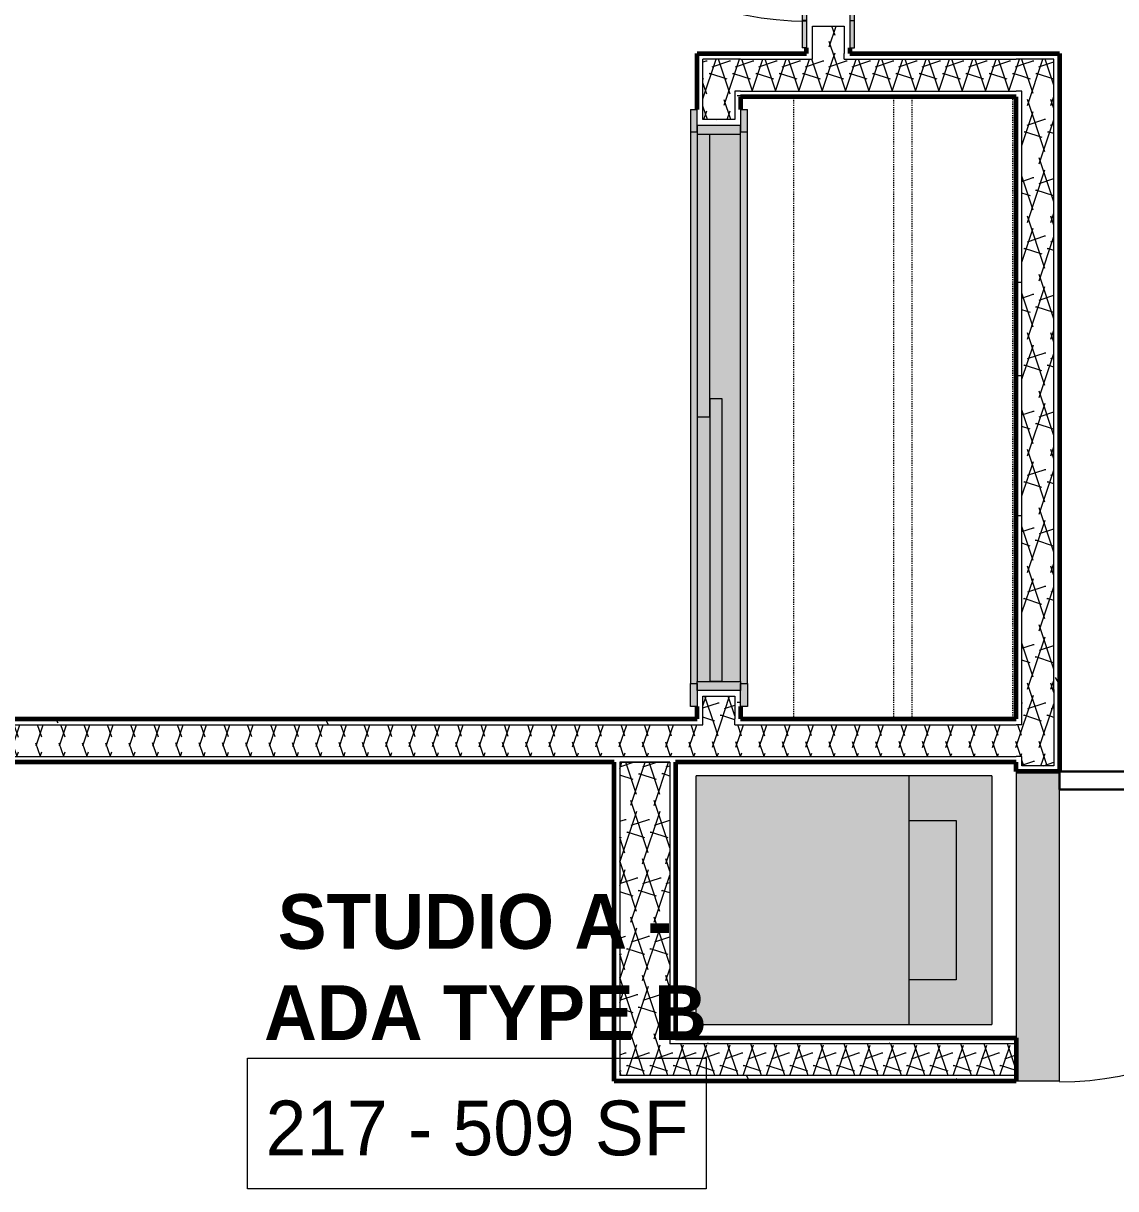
# Model space of a CAD drawing. Header units: inches. Extents: x -4110 to -1807, y 11006 to 12281.
# Drawn here: x -3360.2 to -3240.4, y 11400.1 to 11527.9 of the extents above; entities that cross this region are included whole.
import ezdxf

# ---------------------------------------------------------------- set-up
doc = ezdxf.new("R2010")
doc.units = ezdxf.units.IN
doc.header["$MEASUREMENT"] = 0
doc.linetypes.add('Dash', pattern=[0.25, 0.125, -0.125])
for name, color, linetype, lineweight in [('0-1', 7, 'Continuous', 5), ('0-2', 90, 'Continuous', 18), ('A-AREA-IDEN', 2, 'Continuous', 9), ('A-DOOR', 31, 'Continuous', 18), ('A-DOOR-1', 7, 'Continuous', 9), ('A-DOOR-2', 250, 'Continuous', 30), ('A-DOOR-FRAM-1', 31, 'Continuous', 18), ('A-DOOR-FRAM-2', 7, 'Continuous', 9), ('A-WALL-1', 8, 'Continuous', 5), ('A-WALL-3', 50, 'Continuous', 60), ('A-WALL-4', 90, 'Continuous', 18), ('A-WALL-PATT-1', 7, 'Continuous', 9), ('A-WALL-PATT-2', 253, 'Continuous', 9), ('P-SANR-FIXT-1', 55, 'Continuous', 9), ('P-SANR-FIXT-2', 7, 'Continuous', 9), ('Q-CASE-HDLN-1', 7, 'Dash', 9)]:
    doc.layers.add(name, color=color, linetype=linetype, lineweight=lineweight)
doc.styles.add('Century Gothic', font='ufonts.com_century-gothic.ttf', dxfattribs={"height": 6})
doc.styles.add('Century Gothic_B', font='GOTHICB.TTF', dxfattribs={"height": 6})
pattern_1 = [(161.57, (0.32, 0.32), (-2.560496185, -0.000537386), [0, -18.214, 2.022, 0]), (18.43, (-0.32, 0.32), (-2.560496185, 0.000537386), [0, -18.214, 2.022, 0]), (108.43, (0.32, 0.32), (1.27922091, -6.400876726), [6.07, -14.166]), (71.57, (-0.32, 0.32), (1.27922091, 6.400876726), [6.07, -14.166])]
pattern_2 = [(0, (0, 0), (20.48, 5.12), [0.845, -14.515, 0.845, -14.515, -81.92]), (0, (0, 0), (20.48, 5.12), [-30.72, 0.845, -29.875, 0.845, -14.515, -35.84]), (0, (0, 0), (20.48, 5.12), [-76.8, 0.845, -9.395, 0.845, -24.755]), (120, (7.68, 2.56), (-14.67405, 15.1762003), [0.845, -14.515, 0.845, -14.515, -81.92]), (120, (7.68, 2.56), (-14.67405, 15.1762003), [-30.72, 0.845, -29.875, 0.845, -14.515, -35.84]), (120, (7.68, 2.56), (-14.67405, 15.1762003), [-76.8, 0.845, -9.395, 0.845, -24.755]), (240, (10.24, 12.8), (-5.80595, -20.2962003), [0.845, -14.515, 0.845, -14.515, -81.92]), (240, (10.24, 12.8), (-5.80595, -20.2962003), [-30.72, 0.845, -29.875, 0.845, -14.515, -35.84]), (240, (10.24, 12.8), (-5.80595, -20.2962003), [-76.8, 0.845, -9.395, 0.845, -24.755])]

# ---------------------------------------------------------------- blocks, each defined once
blk = doc.blocks.new('SLIDING - FLUSH - SLIDING - FLUSH - 5-0 x 6-8-3203586-ENLARGED RCP - 2ND FLOOR PLAN - EAST')
at = {"layer": 'A-DOOR'}
for points in [[(-32.75, 2.5), (-30.25, 2.5), (-30.25, 3.25), (-32.75, 3.25)], [(-30.25, 2.5), (30.25, 2.5), (30.25, 3.25), (-30.25, 3.25)], [(30.25, 2.5), (32.75, 2.5), (32.75, 3.25), (30.25, 3.25)], [(-1, -0.88), (30, -0.88), (30, 0.5), (-1, 0.5)], [(-30, -2.25), (1, -2.25), (1, -0.88), (-30, -0.88)], [(-32.75, -3), (-30.25, -3), (-30.25, -2.25), (-32.75, -2.25)], [(-30.25, -2.25), (-30.25, -3), (30.25, -3), (30.25, -2.25), (-30, -2.25)], [(30.25, -3), (32.75, -3), (32.75, -2.25), (30.25, -2.25)]]:
    blk.add_hatch(color=256, dxfattribs=at).paths.add_polyline_path(points, flags=0)
at = {"layer": 'A-DOOR-FRAM-1'}
for points in [[(-31, -2.25), (-30, -2.25), (-30, 2.5), (-31, 2.5), (-31, -0.88)], [(30, -0.88), (30, -2.25), (31, -2.25), (31, 2.5), (30, 2.5), (30, 0.5)]]:
    blk.add_hatch(color=256, dxfattribs=at).paths.add_polyline_path(points, flags=0)
h = blk.add_hatch(color=256, dxfattribs=at)
h.paths.add_polyline_path([(-30, -0.88), (-1, -0.88), (-1, 0.5), (30, 0.5), (30, 2.5), (-30, 2.5)], flags=0)
h.paths.add_polyline_path([(1, -0.88), (1, -2.25), (30, -2.25), (30, -0.88), (22.76, -0.88)], flags=0)
at = {"layer": 'A-DOOR-1'}
for p, q in [((-32.75, 2.5), (-32.75, 3.25)), ((-30.25, 3.25), (-32.75, 3.25)), ((30.25, 3.25), (-30.25, 3.25)), ((-30.25, 3.25), (-30.25, 2.5)), ((30.25, 2.5), (30.25, 3.25)), ((30.25, 3.25), (32.75, 3.25)), ((32.75, 3.25), (32.75, 2.5)), ((-32.75, 2.5), (-30.25, 2.5)), ((32.75, 2.5), (30.25, 2.5)), ((30, 0.5), (-1, 0.5)), ((-1, 0.5), (-1, -0.88)), ((30, 0.5), (30, -0.88)), ((1, -0.88), (-30, -0.88)), ((-30, -0.88), (-30, -2.25)), ((-1, -0.88), (30, -0.88)), ((1, -0.88), (1, -2.25)), ((-32.75, -3), (-32.75, -2.25)), ((-30.25, -2.25), (-32.75, -2.25)), ((-30.25, -2.25), (-30.25, -3)), ((-30, -2.25), (1, -2.25)), ((30.25, -2.25), (32.75, -2.25)), ((30.25, -3), (30.25, -2.25)), ((32.75, -2.25), (32.75, -3)), ((-32.75, -3), (-30.25, -3)), ((-30.25, -3), (30.25, -3)), ((32.75, -3), (30.25, -3))]:
    blk.add_line(p, q, dxfattribs=at)
at = {"layer": 'A-DOOR-FRAM-2'}
for p, q in [((-31, -2.25), (-31, 2.5)), ((-30, 2.5), (-31, 2.5)), ((30, 2.5), (-30, 2.5)), ((-30, 2.5), (-30, -2.25)), ((30, -2.25), (30, 2.5)), ((30, 2.5), (31, 2.5)), ((31, 2.5), (31, -2.25)), ((-31, -2.25), (-30, -2.25)), ((1, -2.25), (30, -2.25)), ((31, -2.25), (30, -2.25))]:
    blk.add_line(p, q, dxfattribs=at)
blk = doc.blocks.new('SWING - SINGLE - FLUSH - SWING - FLUSH - 2-10 x 6-8 - PRIVACY-3983842-ENLARGED RCP - 2ND FLOOR PLAN - EAST')
at = {"layer": 'A-DOOR-FRAM-1'}
for points in [[(-17, 2.87), (-20, 2.87), (-20, 2.37), (-17, 2.37)], [(16.71, 2.87), (-17, 2.87), (-17, 2.37), (17, 2.37), (17, 2.87)], [(17, 2.87), (17, 2.37), (20, 2.37), (20, 2.87), (19.36, 2.87)], [(-20, -2.38), (-20, -2.88), (-17, -2.88), (-17, -2.38), (-17.62, -2.38)], [(-17, -2.38), (-17, -2.88), (17, -2.88), (17, -2.38), (-12.34, -2.38)], [(17, -2.38), (17, -2.88), (20, -2.88), (20, -2.38)]]:
    blk.add_hatch(color=256, dxfattribs=at).paths.add_polyline_path(points, flags=0)
at = {"layer": 'A-DOOR-1'}
blk.add_arc((17, 2.37), 34.07, 93.3657, 180, dxfattribs=at)
at = {"layer": 'A-DOOR-2'}
for p, q in [((15, 2.37), (15, 36.38)), ((17, 36.38), (15, 36.38)), ((17, 2.37), (17, 36.38)), ((17, 2.37), (15, 2.37))]:
    blk.add_line(p, q, dxfattribs=at)
at = {"layer": 'A-DOOR-FRAM-2'}
for p, q in [((-17, 2.87), (-20, 2.87)), ((-20, 2.37), (-20, 2.87)), ((17, 2.87), (-17, 2.87)), ((-17, 2.37), (-17, 2.87)), ((20, 2.87), (17, 2.87)), ((17, 2.37), (17, 2.87)), ((20, 2.37), (20, 2.87)), ((-20, 2.37), (-17, 2.37)), ((-17, 2.37), (17, 2.37)), ((17, 2.37), (20, 2.37)), ((-17, -2.38), (-20, -2.38)), ((-20, -2.38), (-20, -2.88)), ((17, -2.38), (-17, -2.38)), ((-17, -2.38), (-17, -2.88)), ((20, -2.38), (17, -2.38)), ((17, -2.38), (17, -2.88)), ((20, -2.38), (20, -2.88)), ((-20, -2.88), (-17, -2.88)), ((-17, -2.88), (17, -2.88)), ((17, -2.88), (20, -2.88))]:
    blk.add_line(p, q, dxfattribs=at)
blk = doc.blocks.new('OD_CW_Closet - OD_CW_Closet-3786599-ENLARGED RCP - 2ND FLOOR PLAN - EAST')
at = {"layer": 'Q-CASE-HDLN-1'}
for p, q in [((0.74, 0), (68.99, 0)), ((0.74, -11), (68.99, -11)), ((0.74, -13), (68.99, -13)), ((68.99, -24), (0.74, -24))]:
    blk.add_line(p, q, dxfattribs=at)
blk = doc.blocks.new('SWING - SINGLE - FLUSH - SWING - OFFSET PIVOT - 34_ x 80_ - DRYWALL FRAME-3983854-ENLARGED RCP - 2ND FLOOR PLAN - EAST')
at = {"layer": 'A-DOOR-1'}
blk.add_arc((17, -2.37), 34.07, 180, 266.6343, dxfattribs=at)
at = {"layer": 'A-DOOR-2'}
for p, q in [((15, -2.37), (15, -36.38)), ((17, -2.37), (15, -2.37)), ((17, -2.37), (17, -36.38)), ((17, -36.38), (15, -36.38))]:
    blk.add_line(p, q, dxfattribs=at)
blk = doc.blocks.new('Stacked Washer and Dryer - 26_x25_ - Private-1352637-ENLARGED RCP - 2ND FLOOR PLAN - EAST')
at = {"layer": 'P-SANR-FIXT-1'}
blk.add_hatch(color=256, dxfattribs=at).paths.add_polyline_path([(32.44, -13.63), (32.44, 13.62), (0, 13.62), (0, -13.63), (12.4, -13.63)], flags=0)
at = {"layer": 'P-SANR-FIXT-2'}
for p, q in [((32.44, 13.62), (0, 13.62)), ((0, -13.63), (0, 13.62)), ((23.34, 13.62), (23.34, -13.63)), ((32.44, 13.62), (32.44, -13.63)), ((23.34, 8.75), (28.53, 8.75)), ((28.53, 8.75), (28.53, -8.75)), ((28.53, -8.75), (23.34, -8.75)), ((0, -13.63), (32.44, -13.63))]:
    blk.add_line(p, q, dxfattribs=at)
blk = doc.blocks.new('CTR - 1st Phase - Unit Layouts_rvt-1-ENLARGED RCP - 2ND FLOOR PLAN - EAST')
at = {"layer": 'A-WALL-1'}
blk.add_hatch(color=256, dxfattribs=at).paths.add_polyline_path([(-3246.55, 11411.87), (-3246.55, 11445.87), (-3251.3, 11445.87), (-3251.3, 11411.87)], flags=0)
at = {"layer": 'A-WALL-PATT-1'}
h = blk.add_hatch(dxfattribs=at)
h.set_pattern_fill('FP_1', color=256, style=0, pattern_type=2)
h.set_pattern_definition(pattern_2)
h.paths.add_polyline_path([(-3269.55, 11524.62), (-3269.55, 11528.24), (-3271.92, 11528.24), (-3271.92, 11527.62), (-3270.17, 11527.62), (-3270.17, 11524.62)], flags=0)
h.paths.add_polyline_path([(-3271.92, 11562.24), (-3269.55, 11562.24), (-3269.55, 11574.24), (-3271.92, 11574.24), (-3271.92, 11573.62), (-3270.17, 11573.62), (-3270.17, 11562.87), (-3271.92, 11562.87), (-3271.92, 11562.37)], flags=0)
h.paths.add_polyline_path([(-3269.55, 11608.24), (-3269.55, 11623.24), (-3270.17, 11623.24), (-3270.17, 11608.87), (-3271.92, 11608.87), (-3271.92, 11608.24), (-3270.17, 11608.24)], flags=0)
h = blk.add_hatch(dxfattribs=at)
h.set_pattern_fill('FP_1', color=256, style=0, pattern_type=2)
h.set_pattern_definition(pattern_2)
h.paths.add_polyline_path([(-3246.55, 11454.86), (-3246.55, 11524.62), (-3247.17, 11524.62), (-3247.17, 11454.86)], flags=0)
h = blk.add_hatch(dxfattribs=at)
h.set_pattern_fill('FP_1', color=256, style=0, pattern_type=2)
h.set_pattern_definition(pattern_2)
h.paths.add_polyline_path([(-3281.55, 11451.62), (-3281.55, 11454.74), (-3283.92, 11454.74), (-3283.92, 11454.12), (-3282.17, 11454.12), (-3282.17, 11451.62)], flags=0)
h.paths.add_polyline_path([(-3281.55, 11516.74), (-3281.55, 11520.49), (-3282.17, 11520.49), (-3282.17, 11517.37), (-3283.92, 11517.37), (-3283.92, 11516.74), (-3282.17, 11516.74)], flags=0)
h = blk.add_hatch(dxfattribs=at)
h.set_pattern_fill('FP_1', color=256, style=0, pattern_type=2)
h.set_pattern_definition(pattern_2)
h.paths.add_polyline_path([(-3251.3, 11519.87), (-3251.3, 11520.49), (-3281.55, 11520.49), (-3281.55, 11519.87), (-3252.49, 11519.87)], flags=0)
h = blk.add_hatch(dxfattribs=at)
h.set_pattern_fill('FP_1', color=256, style=0, pattern_type=2)
h.set_pattern_definition(pattern_2)
h.paths.add_polyline_path([(-3251.3, 11454.86), (-3250.67, 11454.86), (-3250.67, 11520.49), (-3251.3, 11520.49), (-3251.3, 11486.68)], flags=0)
h = blk.add_hatch(dxfattribs=at)
h.set_pattern_fill('FP_1', color=256, style=0, pattern_type=2)
h.set_pattern_definition(pattern_2)
h.paths.add_polyline_path([(-3248.68, 11445.87), (-3246.55, 11445.87), (-3246.55, 11454.86), (-3247.17, 11454.86), (-3247.17, 11446.49), (-3248.92, 11446.49), (-3248.92, 11445.87)], flags=0)
h = blk.add_hatch(dxfattribs=at)
h.set_pattern_fill('FP_1', color=256, style=0, pattern_type=2)
h.set_pattern_definition(pattern_2)
h.paths.add_polyline_path([(-3288.67, 11450.99), (-3288.67, 11451.62), (-3401.67, 11451.62), (-3401.67, 11450.99), (-3289.3, 11450.99)], flags=0)
h = blk.add_hatch(dxfattribs=at)
h.set_pattern_fill('FP_1', color=256, style=0, pattern_type=2)
h.set_pattern_definition(pattern_2)
h.paths.add_polyline_path([(-3353.53, 11446.87), (-3288.67, 11446.87), (-3288.67, 11447.49), (-3390.11, 11447.49), (-3390.11, 11446.87), (-3377.67, 11446.87)], flags=0)
h.paths.add_polyline_path([(-3393.86, 11446.87), (-3393.86, 11447.49), (-3401.67, 11447.49), (-3401.67, 11446.87)], flags=0)
h = blk.add_hatch(dxfattribs=at)
h.set_pattern_fill('FP_1', color=256, style=0, pattern_type=2)
h.set_pattern_definition(pattern_2)
h.paths.add_polyline_path([(-3294.8, 11412.49), (-3294.8, 11446.87), (-3295.42, 11446.87), (-3295.42, 11412.49)], flags=0)
h = blk.add_hatch(dxfattribs=at)
h.set_pattern_fill('FP_1', color=256, style=0, pattern_type=2)
h.set_pattern_definition(pattern_2)
h.paths.add_polyline_path([(-3251.3, 11415.99), (-3251.3, 11416.62), (-3289.3, 11416.62), (-3289.3, 11415.99), (-3252.11, 11415.99)], flags=0)
h = blk.add_hatch(dxfattribs=at)
h.set_pattern_fill('FP_1', color=256, style=0, pattern_type=2)
h.set_pattern_definition(pattern_2)
h.paths.add_polyline_path([(-3252.71, 11411.87), (-3251.3, 11411.87), (-3251.3, 11412.49), (-3295.42, 11412.49), (-3295.42, 11411.87), (-3253.99, 11411.87)], flags=0)
at = {"layer": 'A-WALL-PATT-2'}
h = blk.add_hatch(dxfattribs=at)
h.set_pattern_fill('FP_2', color=256, style=0, pattern_type=2)
h.set_pattern_definition(pattern_1)
h.paths.add_polyline_path([(-3270.17, 11523.99), (-3270.17, 11527.62), (-3273.67, 11527.62), (-3273.67, 11523.99)], flags=0)
h.paths.add_polyline_path([(-3273.67, 11562.87), (-3270.17, 11562.87), (-3270.17, 11573.62), (-3273.67, 11573.62), (-3273.67, 11566.49)], flags=0)
h.paths.add_polyline_path([(-3271.92, 11608.87), (-3270.17, 11608.87), (-3270.17, 11623.24), (-3273.67, 11623.24), (-3273.67, 11608.87)], flags=0)
h = blk.add_hatch(dxfattribs=at)
h.set_pattern_fill('FP_2', color=256, style=0, pattern_type=2)
h.set_pattern_definition(pattern_1)
h.paths.add_polyline_path([(-3283.92, 11450.99), (-3282.17, 11450.99), (-3282.17, 11454.12), (-3285.67, 11454.12), (-3285.67, 11450.99)], flags=0)
h.paths.add_polyline_path([(-3282.17, 11517.37), (-3282.17, 11523.99), (-3285.67, 11523.99), (-3285.67, 11517.37), (-3283.92, 11517.37)], flags=0)
h = blk.add_hatch(dxfattribs=at)
h.set_pattern_fill('FP_2', color=256, style=0, pattern_type=2)
h.set_pattern_definition(pattern_1)
h.paths.add_polyline_path([(-3251.3, 11520.49), (-3250.67, 11520.49), (-3250.67, 11523.99), (-3282.17, 11523.99), (-3282.17, 11520.49), (-3252.49, 11520.49)], flags=0)
h = blk.add_hatch(dxfattribs=at)
h.set_pattern_fill('FP_2', color=256, style=0, pattern_type=2)
h.set_pattern_definition(pattern_1)
h.paths.add_polyline_path([(-3248.92, 11454.86), (-3247.17, 11454.86), (-3247.17, 11523.99), (-3250.67, 11523.99), (-3250.67, 11454.86)], flags=0)
h = blk.add_hatch(dxfattribs=at)
h.set_pattern_fill('FP_2', color=256, style=0, pattern_type=2)
h.set_pattern_definition(pattern_1)
h.paths.add_polyline_path([(-3248.92, 11446.49), (-3247.17, 11446.49), (-3247.17, 11454.86), (-3250.67, 11454.86), (-3250.67, 11446.49)], flags=0)
h = blk.add_hatch(dxfattribs=at)
h.set_pattern_fill('FP_2', color=256, style=0, pattern_type=2)
h.set_pattern_definition(pattern_1)
h.paths.add_polyline_path([(-3378.67, 11447.49), (-3289.3, 11447.49), (-3289.3, 11450.99), (-3401.67, 11450.99), (-3401.67, 11447.49), (-3380.67, 11447.49)], flags=0)
h = blk.add_hatch(dxfattribs=at)
h.set_pattern_fill('FP_2', color=256, style=0, pattern_type=2)
h.set_pattern_definition(pattern_1)
h.paths.add_polyline_path([(-3279.92, 11447.49), (-3250.67, 11447.49), (-3250.67, 11450.99), (-3289.3, 11450.99), (-3289.3, 11447.49), (-3286.17, 11447.49)], flags=0)
h = blk.add_hatch(dxfattribs=at)
h.set_pattern_fill('FP_2', color=256, style=0, pattern_type=2)
h.set_pattern_definition(pattern_1)
h.paths.add_polyline_path([(-3294.8, 11415.99), (-3289.3, 11415.99), (-3289.3, 11446.87), (-3294.8, 11446.87), (-3294.8, 11416.62)], flags=0)
h = blk.add_hatch(dxfattribs=at)
h.set_pattern_fill('FP_2', color=256, style=0, pattern_type=2)
h.set_pattern_definition(pattern_1)
h.paths.add_polyline_path([(-3251.3, 11412.49), (-3251.3, 11415.99), (-3294.8, 11415.99), (-3294.8, 11412.49), (-3252.11, 11412.49)], flags=0)
at = {"layer": 'A-WALL-3'}
for p, q in [((-3286.3, 11518.49), (-3286.3, 11524.62)), ((-3286.3, 11524.62), (-3285.67, 11524.62)), ((-3285.67, 11524.62), (-3281.55, 11524.62)), ((-3281.55, 11524.62), (-3274.3, 11524.62)), ((-3274.3, 11524.62), (-3274.3, 11525.24)), ((-3269.55, 11525.24), (-3269.55, 11524.62)), ((-3269.55, 11524.62), (-3251.3, 11524.62)), ((-3251.3, 11524.62), (-3247.17, 11524.62)), ((-3247.17, 11524.62), (-3246.55, 11524.62)), ((-3246.55, 11524.62), (-3246.55, 11454.86)), ((-3281.55, 11519.87), (-3281.55, 11518.49)), ((-3251.3, 11519.87), (-3281.55, 11519.87)), ((-3251.3, 11454.86), (-3251.3, 11519.87)), ((-3251.3, 11451.62), (-3251.3, 11454.86)), ((-3246.55, 11454.86), (-3246.55, 11445.87)), ((-3286.3, 11451.62), (-3286.3, 11452.99)), ((-3281.55, 11452.99), (-3281.55, 11451.62)), ((-3401.67, 11451.62), (-3288.67, 11451.62)), ((-3288.67, 11451.62), (-3286.3, 11451.62)), ((-3281.55, 11451.62), (-3251.3, 11451.62)), ((-3295.42, 11446.87), (-3377.67, 11446.87)), ((-3295.42, 11416.62), (-3295.42, 11446.87)), ((-3288.67, 11446.87), (-3288.67, 11416.62)), ((-3251.3, 11446.87), (-3288.67, 11446.87)), ((-3251.3, 11445.87), (-3251.3, 11446.87)), ((-3246.55, 11445.87), (-3251.3, 11445.87)), ((-3295.42, 11412.49), (-3295.42, 11416.62)), ((-3288.67, 11416.62), (-3251.3, 11416.62)), ((-3251.3, 11416.62), (-3251.3, 11411.87)), ((-3295.42, 11411.87), (-3295.42, 11412.49)), ((-3251.3, 11411.87), (-3295.42, 11411.87))]:
    blk.add_line(p, q, dxfattribs=at)
at = {"layer": 'A-WALL-4'}
for p, q in [((-3273.67, 11524.62), (-3273.67, 11527.62)), ((-3273.67, 11527.62), (-3271.92, 11527.62)), ((-3271.92, 11527.62), (-3270.17, 11527.62)), ((-3270.17, 11527.62), (-3270.17, 11524.62)), ((-3273.67, 11523.99), (-3273.67, 11524.62)), ((-3270.17, 11523.99), (-3270.17, 11524.62)), ((-3285.67, 11517.37), (-3285.67, 11523.99)), ((-3282.17, 11523.99), (-3285.67, 11523.99)), ((-3281.55, 11523.99), (-3282.17, 11523.99)), ((-3281.55, 11523.99), (-3273.67, 11523.99)), ((-3270.17, 11523.99), (-3251.3, 11523.99)), ((-3250.67, 11523.99), (-3251.3, 11523.99)), ((-3247.17, 11523.99), (-3250.67, 11523.99)), ((-3247.17, 11454.86), (-3247.17, 11523.99)), ((-3282.17, 11520.49), (-3282.17, 11517.37)), ((-3281.55, 11520.49), (-3282.17, 11520.49)), ((-3281.55, 11520.49), (-3251.3, 11520.49)), ((-3250.67, 11520.49), (-3251.3, 11520.49)), ((-3250.67, 11454.86), (-3250.67, 11520.49)), ((-3283.92, 11517.37), (-3285.67, 11517.37)), ((-3282.17, 11517.37), (-3283.92, 11517.37)), ((-3285.67, 11451.62), (-3285.67, 11454.12)), ((-3285.67, 11454.12), (-3283.92, 11454.12)), ((-3283.92, 11454.12), (-3282.17, 11454.12)), ((-3282.17, 11454.12), (-3282.17, 11451.62)), ((-3250.67, 11450.99), (-3250.67, 11454.86)), ((-3247.17, 11454.86), (-3247.17, 11446.49)), ((-3285.67, 11450.99), (-3285.67, 11451.62)), ((-3282.17, 11450.99), (-3282.17, 11451.62)), ((-3401.67, 11450.99), (-3289.3, 11450.99)), ((-3289.3, 11450.99), (-3288.67, 11450.99)), ((-3289.3, 11450.99), (-3288.67, 11450.99)), ((-3288.67, 11450.99), (-3285.67, 11450.99)), ((-3282.17, 11450.99), (-3251.3, 11450.99)), ((-3250.67, 11450.99), (-3251.3, 11450.99)), ((-3390.11, 11447.49), (-3289.3, 11447.49)), ((-3289.3, 11447.49), (-3288.67, 11447.49)), ((-3289.3, 11447.49), (-3288.67, 11447.49)), ((-3288.67, 11447.49), (-3251.3, 11447.49)), ((-3250.67, 11447.49), (-3251.3, 11447.49)), ((-3250.67, 11446.49), (-3250.67, 11447.49)), ((-3289.3, 11446.87), (-3294.8, 11446.87)), ((-3294.8, 11446.87), (-3294.8, 11416.62)), ((-3294.8, 11446.87), (-3289.3, 11446.87)), ((-3289.3, 11446.87), (-3289.3, 11416.62)), ((-3248.92, 11446.49), (-3250.67, 11446.49)), ((-3247.17, 11446.49), (-3248.92, 11446.49)), ((-3251.3, 11445.87), (-3251.3, 11416.62)), ((-3246.55, 11411.87), (-3246.55, 11445.87)), ((-3294.8, 11416.62), (-3294.8, 11415.99)), ((-3294.8, 11415.99), (-3294.8, 11412.49)), ((-3289.3, 11416.62), (-3289.3, 11415.99)), ((-3251.3, 11415.99), (-3289.3, 11415.99)), ((-3251.3, 11412.49), (-3294.8, 11412.49)), ((-3246.55, 11411.87), (-3251.3, 11411.87))]:
    blk.add_line(p, q, dxfattribs=at)
at = {"layer": '0-2'}
for name, p, rotation in [('SWING - SINGLE - FLUSH - SWING - FLUSH - 2-10 x 6-8 - PRIVACY-3983842-ENLARGED RCP - 2ND FLOOR PLAN - EAST', (-3271.92, 11545.24), 89.99999999996759), ('OD_CW_Closet - OD_CW_Closet-3786599-ENLARGED RCP - 2ND FLOOR PLAN - EAST', (-3275.71, 11450.88), 89.99999999997935), ('SLIDING - FLUSH - SLIDING - FLUSH - 5-0 x 6-8-3203586-ENLARGED RCP - 2ND FLOOR PLAN - EAST', (-3284.05, 11485.74), 269.9999999999554), ('SWING - SINGLE - FLUSH - SWING - OFFSET PIVOT - 34_ x 80_ - DRYWALL FRAME-3983854-ENLARGED RCP - 2ND FLOOR PLAN - EAST', (-3248.92, 11428.87), 90.0000000000227)]:
    blk.add_blockref(name, p, dxfattribs=dict(at, rotation=rotation))
blk.add_blockref('Stacked Washer and Dryer - 26_x25_ - Private-1352637-ENLARGED RCP - 2ND FLOOR PLAN - EAST', (-3286.42, 11431.74), dxfattribs=at)

msp = doc.modelspace()

# ---------------------------------------------------------------- linework, layer by layer
at = {"layer": 'A-AREA-IDEN', "flags": 128}
msp.add_lwpolyline([(-3335.66, 11414.42), (-3285.33, 11414.42), (-3285.33, 11400.08), (-3335.66, 11400.08)], close=True, dxfattribs=at)

# ---------------------------------------------------------------- block references
at = {"layer": '0-1'}
msp.add_blockref('CTR - 1st Phase - Unit Layouts_rvt-1-ENLARGED RCP - 2ND FLOOR PLAN - EAST', (0, 0), dxfattribs=at)

# ---------------------------------------------------------------- texts
at = {"layer": 'A-AREA-IDEN', "char_height": 6, "attachment_point": 1}
for s, insert, width, style in [('STUDIO A -', (-3332.33, 11432.4), 52.722, 'Century Gothic_B'), ('ADA TYPE B', (-3333.83, 11422.4), 56.358, 'Century Gothic_B'), ('217 - 509 SF', (-3333.66, 11409.75), 55.954, 'Century Gothic')]:
    msp.add_mtext(s, dxfattribs=dict(at, insert=insert, width=width, style=style))

doc.saveas('drawing.dxf')
